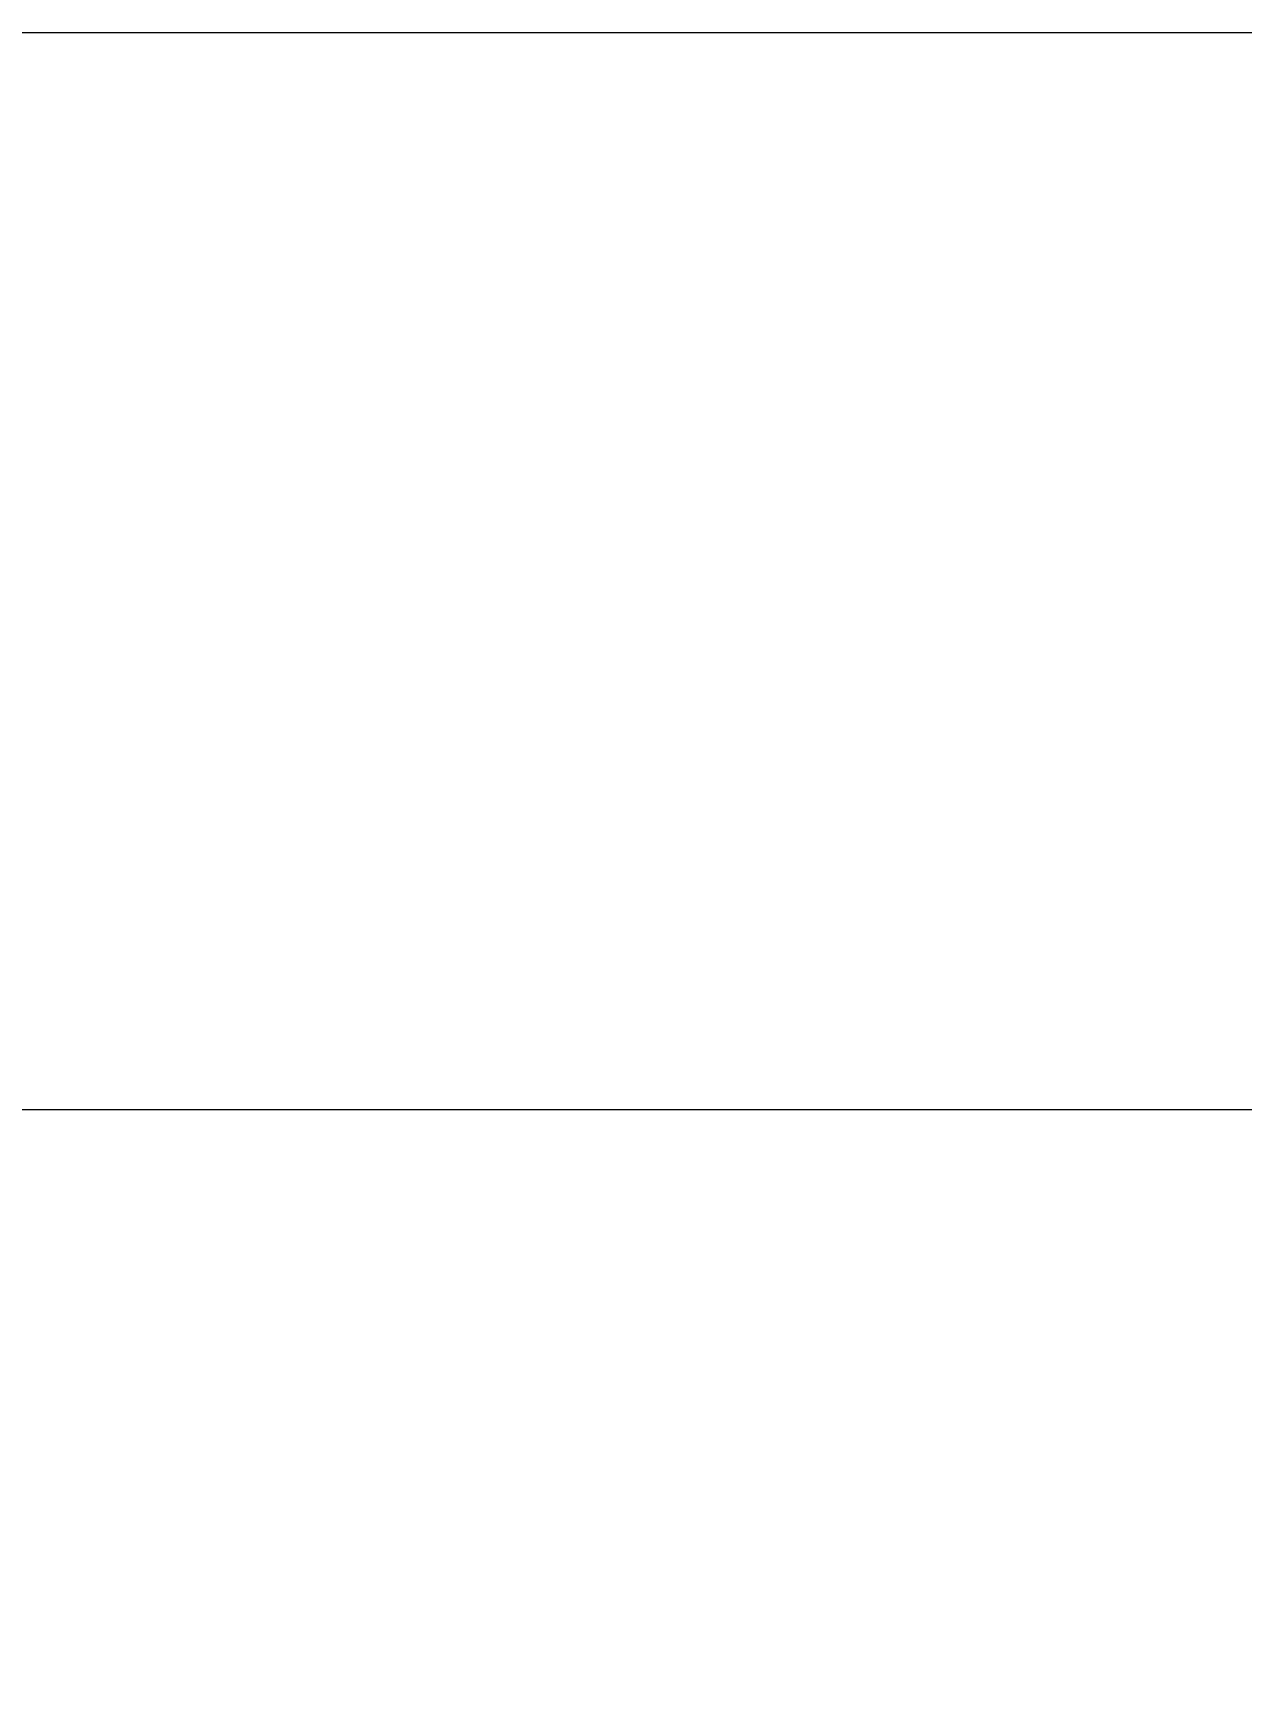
# Model space of a CAD drawing. Header units: millimetres. Extents: x -7098 to 6497, y -6127 to 5201.
# Drawn here: x -3498 to -1816, y 2912 to 5201 of the extents above; entities that cross this region are included whole.
import ezdxf

# ---------------------------------------------------------------- set-up
doc = ezdxf.new("R2010")
doc.units = ezdxf.units.MM
doc.layers.add('DIKOM_РАЗМЕР_ЗОНА', color=7, linetype='Continuous')
doc.styles.add('style1', font='arial.ttf', dxfattribs={"width": 0.8})
doc.dimstyles.new('1-50', dxfattribs={"dimtxt": 300, "dimasz": 200, "dimexe": 100, "dimexo": 0, "dimgap": 100, "dimtad": 1, "dimdec": 0, "dimtxsty": 'style1', "dimcen": 0, "dimclrd": 7, "dimclre": 7, "dimadec": 1, "dimazin": 2, "dimtfac": 1, "dimtdec": 0, "dimtmove": 1, "dimatfit": 3, "dimfxl": 0, "dimlwd": 25, "dimlwe": 18, "dimarcsym": 0})

# ---------------------------------------------------------------- blocks, each defined once
blk = doc.blocks.new('*D20')
at = {"layer": 'Defpoints', "color": 0, "transparency": 16777216}
for p in [(-612, 3700.6), (-5926, -2746.5), (-167.8, -2746.5)]:
    blk.add_point(p, dxfattribs=at)
at = {"layer": 'DIKOM_РАЗМЕР_ЗОНА', "color": 7, "lineweight": 18, "transparency": 16777216}
for p, q in [((-612, 3700.6), (-6026, 3700.6)), ((-167.8, -2746.5), (-6026, -2746.5))]:
    blk.add_line(p, q, dxfattribs=at)
at = {"layer": 'DIKOM_РАЗМЕР_ЗОНА', "color": 7, "lineweight": 25, "transparency": 16777216}
blk.add_line((-5926, 3500.6), (-5926, -2546.5), dxfattribs=at)
at = {"layer": 'DIKOM_РАЗМЕР_ЗОНА', "color": 7, "transparency": 16777216}
for points in [[(-5959.3, 3500.6), (-5892.7, 3500.6), (-5926, 3700.6)], [(-5959.3, -2546.5), (-5892.7, -2546.5), (-5926, -2746.5)]]:
    blk.add_solid(points, dxfattribs=at)
at = {"layer": 'DIKOM_РАЗМЕР_ЗОНА', "color": 0, "transparency": 16777216, "insert": (-6179.2, 477), "char_height": 300, "attachment_point": 5, "rotation": 90, "style": 'style1'}
blk.add_mtext('6450', dxfattribs=at)
blk = doc.blocks.new('*D18')
at = {"layer": 'Defpoints', "color": 0, "transparency": 16777216}
for p in [(-621.7, 5200.6), (-6648, -4870.8), (-133.4, -4870.8)]:
    blk.add_point(p, dxfattribs=at)
at = {"layer": 'DIKOM_РАЗМЕР_ЗОНА', "color": 7, "lineweight": 18, "transparency": 16777216}
for p, q in [((-621.7, 5200.6), (-6748, 5200.6)), ((-133.4, -4870.8), (-6748, -4870.8))]:
    blk.add_line(p, q, dxfattribs=at)
at = {"layer": 'DIKOM_РАЗМЕР_ЗОНА', "color": 7, "lineweight": 25, "transparency": 16777216}
blk.add_line((-6648, 5000.6), (-6648, -4670.8), dxfattribs=at)
at = {"layer": 'DIKOM_РАЗМЕР_ЗОНА', "color": 7, "transparency": 16777216}
for points in [[(-6681.3, 5000.6), (-6614.7, 5000.6), (-6648, 5200.6)], [(-6681.3, -4670.8), (-6614.7, -4670.8), (-6648, -4870.8)]]:
    blk.add_solid(points, dxfattribs=at)
at = {"layer": 'DIKOM_РАЗМЕР_ЗОНА', "color": 0, "transparency": 16777216, "insert": (-6901.2, 458.3), "char_height": 300, "attachment_point": 5, "rotation": 90, "style": 'style1'}
blk.add_mtext('10100', dxfattribs=at)

msp = doc.modelspace()

# ---------------------------------------------------------------- dimensions: what is measured, and where the dimension line sits
at = {"layer": 'DIKOM_РАЗМЕР_ЗОНА'}
for base, p1, p2, text, picture, middle in [((-6648, -4870.8), (-621.7, 5200.6), (-133.4, -4870.8), '10100', '*D18', (-6648, 458.3)), ((-5926, -2746.5), (-612, 3700.6), (-167.8, -2746.5), '6450', '*D20', (-5926, 477))]:
    dim = msp.add_linear_dim(base=base, p1=p1, p2=p2, angle=90, text=text, dimstyle='1-50', override={"dimscale": 1, "dimtix": 0, "dimtofl": 1, "dimtmove": 1, "dimatfit": 3}, dxfattribs=at)
    dim.commit()
    dim.dimension.update_dxf_attribs({"geometry": picture, "text_midpoint": middle, "dimtype": 160})

doc.saveas('drawing.dxf')
